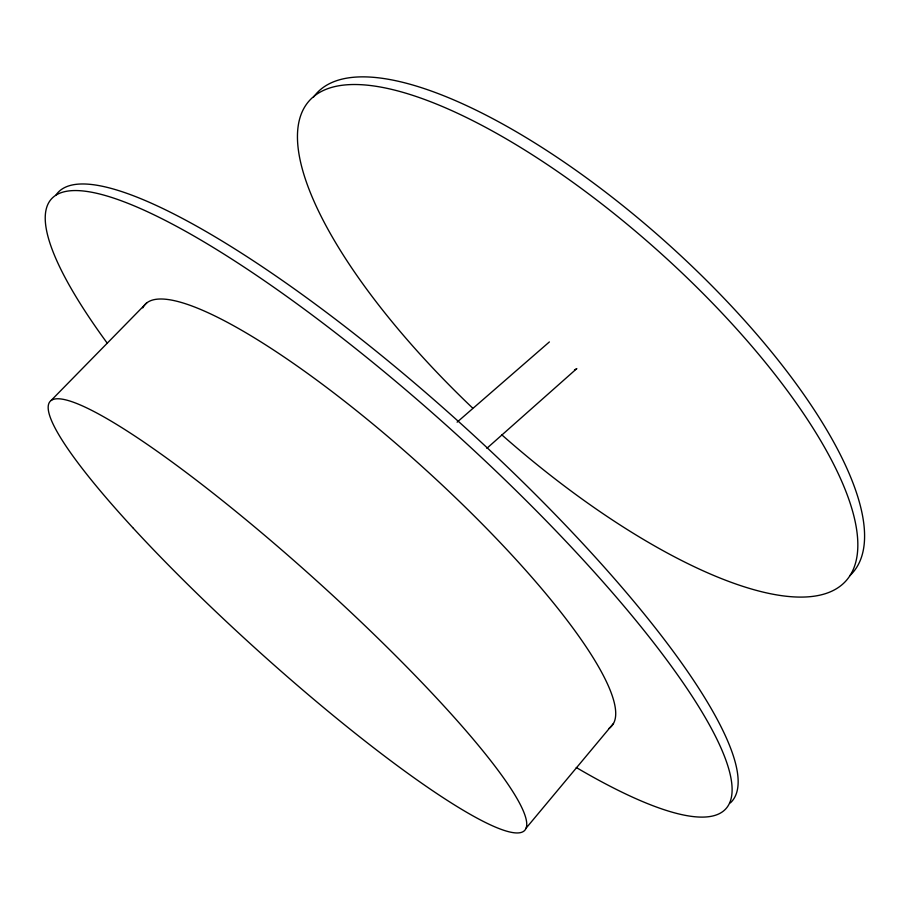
<?xml version="1.0" encoding="UTF-8"?>
<svg xmlns="http://www.w3.org/2000/svg" width="910" height="910" viewBox="0 0 910 910"><rect width="100%" height="100%" fill="white"/><g stroke="black" fill="none" stroke-linecap="round" stroke-linejoin="round"><path stroke-width="1.36" d="M525.787 828.532L613.42 723.484M51.29 400.286L146.829 302.78M486.861 448.323L576.815 368.584A19.065 9.703 48.7 0 1 574.506 369.756M457.116 422.149L549.378 341.933M472.608 408.033A360.053 120.655 41.8 0 1 397.26 90.784A360.053 120.655 41.8 0 1 851.544 507.621A360.053 120.655 41.8 0 1 501.694 434.73M313.666 96.949A359.575 122.258 41.8 0 1 665.54 241.81A359.575 122.258 41.8 0 1 849.712 575.757M107.141 343.036A454.625 96.972 42.1 0 1 195.024 236.645A454.625 96.972 42.1 0 1 674.299 670.283A454.625 96.972 42.1 0 1 576.258 767.494M56.056 194.945A454.101 98.837 42.1 0 1 458.606 421.592A454.101 98.837 42.1 0 1 730.389 802.882M142.779 307.876A314.439 65.554 42.1 0 1 420.591 465.192A314.439 65.554 42.1 0 1 609.074 728.341M132.712 527.595A319.865 45.591 42.1 0 0 522.704 831.854A319.865 45.591 42.1 0 0 206.638 488.124A319.865 45.591 42.1 0 0 132.712 527.595"/></g></svg>
